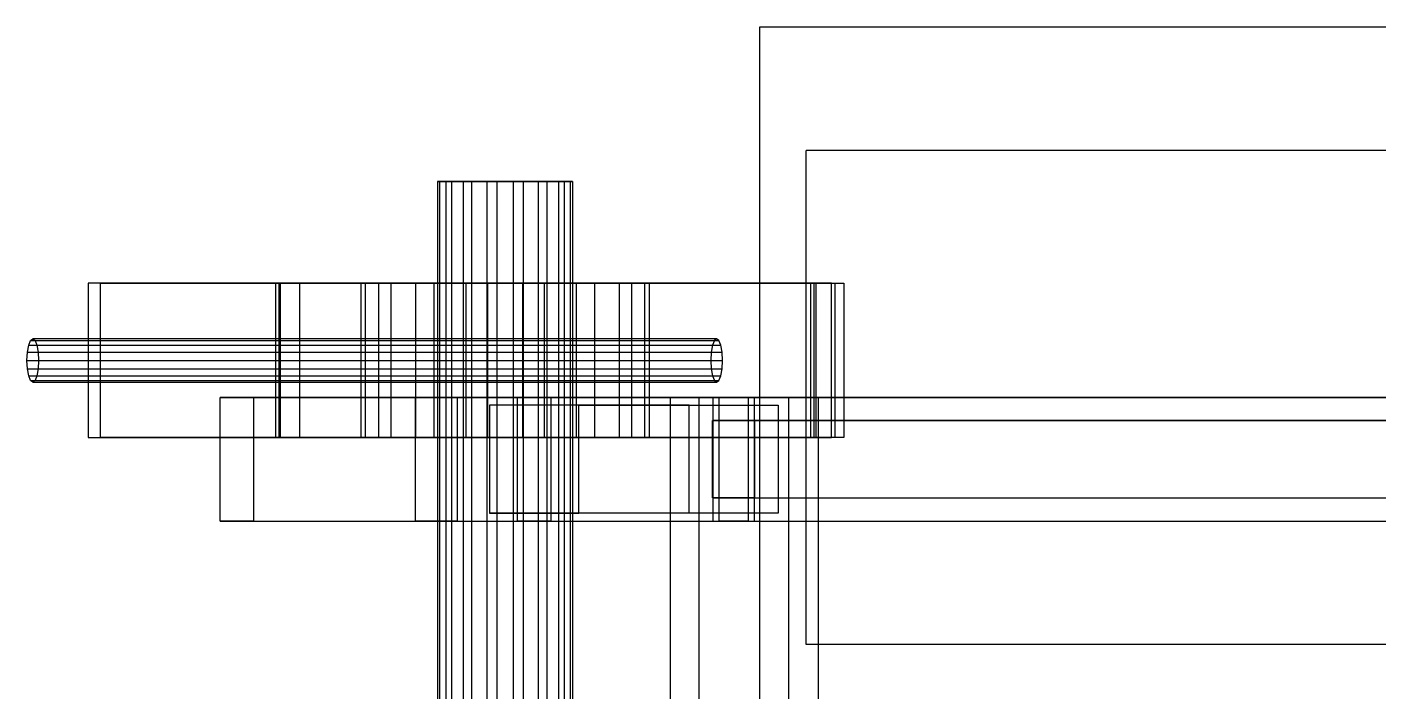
# Model space of a CAD drawing. Header units: millimetres. Extents: x -191664 to 191490, y -197311 to 10263.
# Drawn here: x 27285.8 to 27722.8, y -17644.4 to -17430 of the extents above; entities that cross this region are included whole.
import ezdxf

# ---------------------------------------------------------------- set-up
doc = ezdxf.new("R2010")
doc.units = ezdxf.units.MM
for name, color, linetype, lineweight in [('COTAS_P', 1, 'Continuous', 0), ('superior_C03', 7, 'Continuous', 0), ('superior_C05', 7, 'Continuous', 0)]:
    doc.layers.add(name, color=color, linetype=linetype, lineweight=lineweight)
doc.dimstyles.new('PLANTA_100', dxfattribs={"dimtxt": 250, "dimasz": 150, "dimexe": 150, "dimexo": 80, "dimgap": 100, "dimtad": 1, "dimtih": 1, "dimtoh": 1, "dimdec": 1, "dimdsep": 46, "dimcen": 0.09, "dimclrd": 1, "dimclre": 1, "dimclrt": 1, "dimadec": 0, "dimazin": 0, "dimtfac": 1, "dimtdec": 4, "dimtofl": 0, "dimtmove": 0, "dimatfit": 3, "dimfxl": 1, "dimtolj": 1, "dimtzin": 0, "dimarcsym": 0})

# ---------------------------------------------------------------- blocks, each defined once
blk = doc.blocks.new('*D40')
at = {"layer": 'COTAS_P', "color": 1, "lineweight": -2, "transparency": 16777216}
for p, q in [((28292.25, -17600), (28292.25, -17450)), ((27772.25, -17750), (28442.25, -17750)), ((27772.25, -18250), (28442.25, -18250)), ((28292.25, -18400), (28292.25, -18550))]:
    blk.add_line(p, q, dxfattribs=at)
at = {"layer": 'COTAS_P', "color": 1, "transparency": 16777216}
for points in [[(28267.25, -17600), (28317.25, -17600), (28292.25, -17750)], [(28267.25, -18400), (28317.25, -18400), (28292.25, -18250)]]:
    blk.add_solid(points, dxfattribs=at)
at = {"layer": 'Defpoints', "color": 0, "transparency": 16777216}
for p in [(27692.25, -17750), (28292.25, -17750), (27692.25, -18250)]:
    blk.add_point(p, dxfattribs=at)

msp = doc.modelspace()

# ---------------------------------------------------------------- linework, layer by layer
at = {"layer": 'superior_C03', "color": 9, "true_color": 0xb8c2c5}
for p, q in [((27419.48, -17480), (27418.82, -17480)), ((27418.82, -17480), (27421.5, -17480)), ((27418.82, -17480), (27418.82, -18520)), ((27423.36, -17480), (27419.48, -17480)), ((27419.48, -17480), (27419.48, -18520)), ((27421.5, -17480), (27427.08, -17480)), ((27421.5, -17480), (27421.5, -18520)), ((27429.87, -17480), (27423.36, -17480)), ((27423.36, -17480), (27423.36, -18520)), ((27427.08, -17480), (27434.74, -17480)), ((27427.08, -17480), (27427.08, -18520)), ((27438.03, -17480), (27429.87, -17480)), ((27429.87, -17480), (27429.87, -18520)), ((27434.74, -17480), (27443.3, -17480)), ((27434.74, -17480), (27434.74, -18520)), ((27446.59, -17480), (27438.03, -17480)), ((27438.03, -17480), (27438.03, -18520)), ((27443.3, -17480), (27451.46, -17480)), ((27443.3, -17480), (27443.3, -18520)), ((27454.25, -17480), (27446.59, -17480)), ((27446.59, -17480), (27446.59, -18520)), ((27451.46, -17480), (27457.97, -17480)), ((27451.46, -17480), (27451.46, -18520)), ((27459.84, -17480), (27454.25, -17480)), ((27454.25, -17480), (27454.25, -18520)), ((27457.97, -17480), (27461.85, -17480)), ((27457.97, -17480), (27457.97, -18520)), ((27462.51, -17480), (27459.84, -17480)), ((27459.84, -17480), (27459.84, -18520)), ((27461.85, -17480), (27462.51, -17480)), ((27461.85, -18520), (27461.85, -17480)), ((27462.51, -17480), (27462.51, -18520)), ((27287, -17531.53), (27287.72, -17531)), ((27287.72, -17531), (27288.44, -17531.53)), ((27509.22, -17531), (27287.72, -17531)), ((27509.22, -17531), (27508.5, -17531.53)), ((27509.94, -17531.53), (27509.22, -17531)), ((27285.83, -17538), (27285.98, -17535.32)), ((27285.98, -17535.32), (27286.39, -17533.05)), ((27285.98, -17535.32), (27507.48, -17535.32)), ((27286.39, -17533.05), (27287, -17531.53)), ((27286.39, -17533.05), (27507.89, -17533.05)), ((27287, -17531.53), (27508.5, -17531.53)), ((27288.44, -17531.53), (27289.05, -17533.05)), ((27288.44, -17531.53), (27509.94, -17531.53)), ((27289.05, -17533.05), (27289.46, -17535.32)), ((27289.05, -17533.05), (27510.55, -17533.05)), ((27289.46, -17535.32), (27289.6, -17538)), ((27289.46, -17535.32), (27510.96, -17535.32)), ((27507.48, -17535.32), (27507.34, -17538)), ((27507.89, -17533.05), (27507.48, -17535.32)), ((27508.5, -17531.53), (27507.89, -17533.05)), ((27510.55, -17533.05), (27509.94, -17531.53)), ((27510.96, -17535.32), (27510.55, -17533.05)), ((27511.11, -17538), (27510.96, -17535.32)), ((27285.98, -17540.68), (27285.83, -17538)), ((27285.83, -17538), (27507.34, -17538)), ((27289.6, -17538), (27289.46, -17540.68)), ((27289.6, -17538), (27511.11, -17538)), ((27507.34, -17538), (27507.48, -17540.68)), ((27510.96, -17540.68), (27511.11, -17538)), ((27286.39, -17542.95), (27285.98, -17540.68)), ((27285.98, -17540.68), (27507.48, -17540.68)), ((27287, -17544.47), (27286.39, -17542.95)), ((27286.39, -17542.95), (27507.89, -17542.95)), ((27289.05, -17542.95), (27288.44, -17544.47)), ((27289.46, -17540.68), (27289.05, -17542.95)), ((27289.05, -17542.95), (27510.55, -17542.95)), ((27289.46, -17540.68), (27510.96, -17540.68)), ((27507.48, -17540.68), (27507.89, -17542.95)), ((27507.89, -17542.95), (27508.5, -17544.47)), ((27509.94, -17544.47), (27510.55, -17542.95)), ((27510.55, -17542.95), (27510.96, -17540.68)), ((27287.72, -17545), (27287, -17544.47)), ((27287, -17544.47), (27508.5, -17544.47)), ((27288.44, -17544.47), (27287.72, -17545)), ((27287.72, -17545), (27509.22, -17545)), ((27288.44, -17544.47), (27509.94, -17544.47)), ((27508.5, -17544.47), (27509.22, -17545)), ((27509.22, -17545), (27509.94, -17544.47))]:
    msp.add_line(p, q, dxfattribs=at)
at = {"layer": 'superior_C03', "color": 43, "true_color": 0xd6b34e}
for p, q in [((27546.4, -17513), (27305.63, -17513)), ((27305.63, -17513), (27305.63, -17563)), ((27309.67, -17513), (27305.63, -17513)), ((27309.67, -17563), (27309.67, -17513)), ((27309.67, -17513), (27550.44, -17513)), ((27546.4, -17563), (27546.4, -17513)), ((27546.4, -17513), (27550.44, -17513)), ((27550.44, -17513), (27550.44, -17563)), ((27305.63, -17563), (27546.4, -17563)), ((27305.63, -17563), (27309.67, -17563)), ((27550.44, -17563), (27309.67, -17563)), ((27550.44, -17563), (27546.4, -17563))]:
    msp.add_line(p, q, dxfattribs=at)
at = {"layer": 'superior_C03', "color": 139, "true_color": 0x354b57}
for p, q in [((27539.73, -17513), (27366.38, -17513)), ((27366.38, -17513), (27366.38, -17563)), ((27368, -17513), (27366.38, -17513)), ((27368, -17563), (27368, -17513)), ((27368, -17513), (27541.35, -17513)), ((27539.73, -17563), (27539.73, -17513)), ((27539.73, -17513), (27541.35, -17513)), ((27541.35, -17513), (27541.35, -17563)), ((27348.4, -17550), (27359.17, -17550)), ((27348.4, -17590), (27348.4, -17550)), ((27444.71, -17550), (27348.4, -17550)), ((27359.17, -17550), (27359.17, -17590)), ((27359.17, -17550), (27455.48, -17550)), ((27411.69, -17550), (27425.15, -17550)), ((27411.69, -17590), (27411.69, -17550)), ((27507.99, -17550), (27411.69, -17550)), ((27425.15, -17550), (27425.15, -17590)), ((27425.15, -17550), (27521.46, -17550)), ((27464.54, -17552.5), (27435.65, -17552.5)), ((27435.65, -17552.5), (27435.65, -17587.5)), ((27500.28, -17552.5), (27435.65, -17552.5)), ((27444.71, -17550), (27455.48, -17550)), ((27444.71, -17590), (27444.71, -17550)), ((28600.37, -17550), (27444.71, -17550)), ((27455.48, -17550), (27455.48, -17590)), ((27455.48, -17550), (28611.14, -17550)), ((27464.54, -17587.5), (27464.54, -17552.5)), ((27464.54, -17552.5), (27529.17, -17552.5)), ((27532.64, -17550), (27494.12, -17550)), ((27494.12, -17550), (27494.12, -18450)), ((27503.54, -17550), (27494.12, -17550)), ((27500.28, -17587.5), (27500.28, -17552.5)), ((27500.28, -17552.5), (27529.17, -17552.5)), ((27503.54, -18450), (27503.54, -17550)), ((27503.54, -17550), (27542.07, -17550)), ((27507.99, -17550), (27507.99, -17590)), ((27521.46, -17550), (27507.99, -17550)), ((27510.02, -17550), (27519.44, -17550)), ((27510.02, -17590), (27510.02, -17550)), ((28692.61, -17550), (27510.02, -17550)), ((27519.44, -17550), (27519.44, -17590)), ((27519.44, -17550), (28702.03, -17550)), ((27521.46, -17590), (27521.46, -17550)), ((27529.17, -17552.5), (27529.17, -17587.5)), ((27532.64, -18450), (27532.64, -17550)), ((27532.64, -17550), (27542.07, -17550)), ((27542.07, -17550), (27542.07, -18450)), ((27507.93, -17557.5), (27521.52, -17557.5)), ((27507.93, -17582.5), (27507.93, -17557.5)), ((28598.96, -17557.5), (27507.93, -17557.5)), ((27521.52, -17557.5), (27521.52, -17582.5)), ((27521.52, -17557.5), (28612.55, -17557.5)), ((27366.38, -17563), (27539.73, -17563)), ((27366.38, -17563), (27368, -17563)), ((27541.35, -17563), (27368, -17563)), ((27541.35, -17563), (27539.73, -17563)), ((27521.52, -17582.5), (27507.93, -17582.5)), ((27507.93, -17582.5), (28598.96, -17582.5)), ((27521.52, -17582.5), (28612.55, -17582.5)), ((27435.65, -17587.5), (27464.54, -17587.5)), ((27500.28, -17587.5), (27435.65, -17587.5)), ((27529.17, -17587.5), (27464.54, -17587.5)), ((27529.17, -17587.5), (27500.28, -17587.5)), ((27359.17, -17590), (27348.4, -17590)), ((27348.4, -17590), (27444.71, -17590)), ((27359.17, -17590), (27455.48, -17590)), ((27425.15, -17590), (27411.69, -17590)), ((27411.69, -17590), (27507.99, -17590)), ((27425.15, -17590), (27521.46, -17590)), ((27455.48, -17590), (27444.71, -17590)), ((27444.71, -17590), (28600.37, -17590)), ((27455.48, -17590), (28611.14, -17590)), ((27507.99, -17590), (27521.46, -17590)), ((27519.44, -17590), (27510.02, -17590)), ((27510.02, -17590), (28692.61, -17590)), ((27519.44, -17590), (28702.03, -17590))]:
    msp.add_line(p, q, dxfattribs=at)
at = {"layer": 'superior_C03', "color": 145, "true_color": 0x3e8091}
for p, q in [((27540.81, -17513), (27367.46, -17513)), ((27367.46, -17513), (27367.46, -17563)), ((27374.19, -17513), (27367.46, -17513)), ((27374.19, -17563), (27374.19, -17513)), ((27374.19, -17513), (27547.54, -17513)), ((27540.81, -17563), (27540.81, -17513)), ((27540.81, -17513), (27547.54, -17513)), ((27547.54, -17513), (27547.54, -17563)), ((27367.46, -17563), (27540.81, -17563)), ((27367.46, -17563), (27374.19, -17563)), ((27547.54, -17563), (27374.19, -17563)), ((27547.54, -17563), (27540.81, -17563))]:
    msp.add_line(p, q, dxfattribs=at)
at = {"layer": 'superior_C03', "color": 147, "true_color": 0x24748b}
for p, q in [((27395.4, -17513), (27394, -17513)), ((27394, -17513), (27399.71, -17513)), ((27394, -17513), (27394, -17563)), ((27403.69, -17513), (27395.4, -17513)), ((27395.4, -17513), (27395.4, -17563)), ((27399.71, -17513), (27411.65, -17513)), ((27399.71, -17513), (27399.71, -17563)), ((27417.61, -17513), (27403.69, -17513)), ((27403.69, -17513), (27403.69, -17563)), ((27411.65, -17513), (27428.01, -17513)), ((27411.65, -17513), (27411.65, -17563)), ((27435.04, -17513), (27417.61, -17513)), ((27417.61, -17513), (27417.61, -17563)), ((27428.01, -17513), (27446.29, -17513)), ((27428.01, -17513), (27428.01, -17563)), ((27453.32, -17513), (27435.04, -17513)), ((27435.04, -17513), (27435.04, -17563)), ((27446.29, -17513), (27463.72, -17513)), ((27446.29, -17513), (27446.29, -17563)), ((27469.68, -17513), (27453.32, -17513)), ((27453.32, -17513), (27453.32, -17563)), ((27463.72, -17513), (27477.64, -17513)), ((27463.72, -17513), (27463.72, -17563)), ((27481.62, -17513), (27469.68, -17513)), ((27469.68, -17513), (27469.68, -17563)), ((27477.64, -17513), (27485.93, -17513)), ((27477.64, -17513), (27477.64, -17563)), ((27487.33, -17513), (27481.62, -17513)), ((27481.62, -17513), (27481.62, -17563)), ((27485.93, -17513), (27487.33, -17513)), ((27485.93, -17563), (27485.93, -17513)), ((27487.33, -17513), (27487.33, -17563)), ((27399.71, -17563), (27394, -17563)), ((27394, -17563), (27395.4, -17563)), ((27395.4, -17563), (27403.69, -17563)), ((27411.65, -17563), (27399.71, -17563)), ((27403.69, -17563), (27417.61, -17563)), ((27428.01, -17563), (27411.65, -17563)), ((27417.61, -17563), (27435.04, -17563)), ((27446.29, -17563), (27428.01, -17563)), ((27435.04, -17563), (27453.32, -17563)), ((27463.72, -17563), (27446.29, -17563)), ((27453.32, -17563), (27469.68, -17563)), ((27477.64, -17563), (27463.72, -17563)), ((27469.68, -17563), (27481.62, -17563)), ((27485.93, -17563), (27477.64, -17563)), ((27481.62, -17563), (27487.33, -17563)), ((27487.33, -17563), (27485.93, -17563))]:
    msp.add_line(p, q, dxfattribs=at)
at = {"layer": 'superior_C05', "color": 251, "true_color": 0x596770}
for p, q in [((27523.19, -17700), (27523.19, -17430)), ((27523.19, -17430), (28033.19, -17430))]:
    msp.add_line(p, q, dxfattribs=at)
at = {"layer": 'superior_C05', "color": 127, "true_color": 0x587e77}
for p, q in [((27538.19, -17630), (27538.19, -17470)), ((27758.19, -17470), (27538.19, -17470)), ((27758.19, -17630), (27538.19, -17630))]:
    msp.add_line(p, q, dxfattribs=at)

# ---------------------------------------------------------------- dimensions: what is measured, and where the dimension line sits
at = {"layer": 'COTAS_P'}
dim = msp.add_aligned_dim(p1=(27692.25, -18250), p2=(27692.25, -17750), distance=-600, text='<> P', dimstyle='PLANTA_100', dxfattribs=at)
dim.commit()
dim.dimension.update_dxf_attribs({"geometry": '*D40', "text_midpoint": (28292.25, -18000)})

doc.saveas('drawing.dxf')
